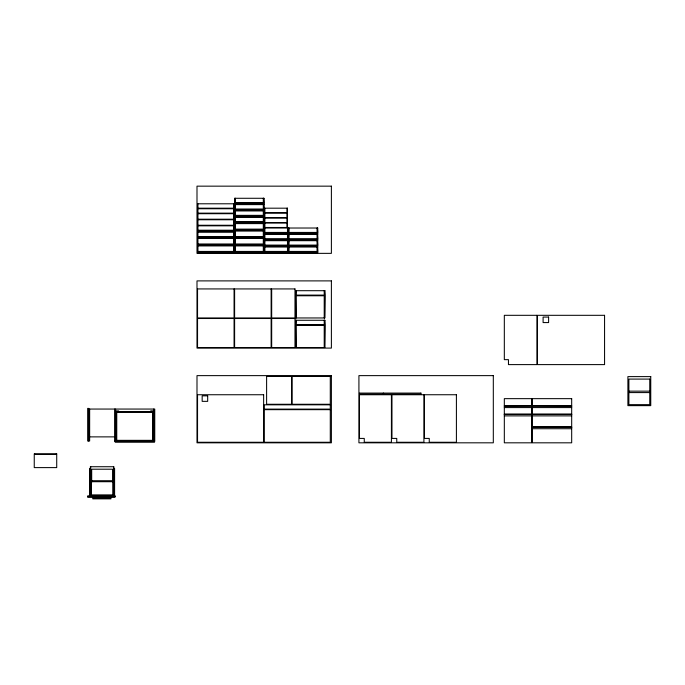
<?xml version="1.0" encoding="UTF-8"?>
<svg xmlns="http://www.w3.org/2000/svg" width="685" height="685" viewBox="0 0 685 685"><rect width="100%" height="100%" fill="white"/><g stroke="black" fill="none" stroke-linecap="round" stroke-linejoin="round"><path stroke-width="1.03" d="M234.612 202.683L234.946 198.282M263.965 202.683L263.639 198.282M234.612 203.342L234.946 204.061M263.965 203.342L263.639 204.061M234.612 209.019L234.946 204.609M263.965 209.019L263.639 204.609M234.612 209.678L234.946 210.398M263.965 209.678L263.639 210.398M234.612 215.355L234.946 210.946M263.965 215.355L263.639 210.946M234.612 216.015L234.946 216.725M263.965 216.015L263.639 216.725M234.612 221.683L234.946 217.282M263.965 221.683L263.639 217.282M234.612 222.351L234.946 223.062M263.965 222.351L263.639 223.062M234.612 229.124L234.946 223.61M263.965 229.124L263.639 223.61M234.612 229.783L234.946 230.502M263.965 229.783L263.639 230.502M288.368 232.429L288.702 228.019M317.72 232.429L317.395 228.019M288.368 233.088L288.702 233.799M317.72 233.088L317.395 233.799M234.612 236.556L234.946 231.05M263.965 236.556L263.639 231.05M234.612 237.215L234.946 237.935M263.965 237.215L263.639 237.935M288.368 238.757L288.702 234.356M317.72 238.757L317.395 234.356M288.368 239.425L288.702 240.135M317.72 239.425L317.395 240.135M234.612 243.988L234.946 238.483M263.965 243.988L263.639 238.483M234.612 244.656L234.946 245.367M263.965 244.656L263.639 245.367M288.368 245.093L288.702 240.683M317.72 245.093L317.395 240.683M288.368 245.752L288.702 246.472M317.72 245.752L317.395 246.472M234.612 251.429L234.946 245.924M263.965 251.429L263.639 245.924M288.368 251.429L288.702 247.02M317.72 251.429L317.395 247.02M234.612 252.089L234.946 252.808M263.965 252.089L263.639 252.808M288.368 252.089L288.702 252.808M317.72 252.089L317.395 252.808M295.526 295.107L295.86 290.697M324.887 295.107L324.553 290.697M295.526 295.766L295.86 317.96M324.887 295.766L324.553 317.96M295.526 324.681L295.86 320.272M324.887 324.681L324.553 320.272M295.526 325.341L295.86 347.535M324.887 325.341L324.553 347.535M628.881 391.152L649.757 391.152M628.881 392.582L649.757 392.582M504.323 405.811L531.697 405.811M532.245 405.811L571.684 405.811M504.323 406.196L531.697 406.085M532.245 406.085L571.684 406.196M504.323 407.575L531.697 407.575M532.245 407.575L571.684 407.575M88.656 409.056L154.75 409.056L154.75 441.003L114.6 441.003L114.6 409.056M150.674 410.88L153.757 410.88M115.594 410.931L118.676 410.931M116.416 412.31L152.935 412.31M504.323 414.125L531.697 414.125M532.245 414.125L571.684 414.125M504.323 414.399L531.697 414.399M532.245 414.399L571.684 414.399M504.323 414.511L531.697 414.511M532.245 414.511L571.684 414.511M504.323 415.889L531.697 415.889M532.245 415.889L571.684 415.889M532.245 426.96L571.684 426.96M532.245 427.234L571.684 427.234M532.245 427.346L571.684 427.346M532.245 428.724L571.684 428.724M89.649 436.876L114.6 436.876M116.416 440.344L152.935 440.344M115.148 441.722L154.587 441.722M90.369 468.549L89.649 468.549L89.649 496.086M113.881 468.549L114.6 468.549L114.6 496.086M91.687 480.716L112.563 480.716M91.328 494.981L112.922 494.981M113.556 495.426L90.891 495.426L90.891 481.709L113.359 481.709L113.359 495.426M87.663 496.248L115.037 496.248M87.663 496.796L115.037 496.796M324.219 290.697L324.219 295.107L296.185 295.107L296.185 290.697M324.219 317.96L324.219 295.766L296.185 295.766L296.185 317.96M324.219 320.272L324.219 324.681L296.185 324.681L296.185 320.272M324.219 347.535L324.219 325.341L296.185 325.341L296.185 347.535M317.061 228.019L317.061 232.429L289.027 232.429L289.027 228.019M317.061 233.799L317.061 233.088L289.027 233.088L289.027 233.799M317.061 234.356L317.061 238.757L289.027 238.757L289.027 234.356M317.061 240.135L317.061 239.425L289.027 239.425L289.027 240.135M317.061 240.683L317.061 245.093L289.027 245.093L289.027 240.683M317.061 246.472L317.061 245.752L289.027 245.752L289.027 246.472M317.061 247.02L317.061 251.429L289.027 251.429L289.027 247.02M317.061 252.808L317.061 252.089L289.027 252.089L289.027 252.808M287.486 228.019L287.486 233.799M287.486 234.356L287.486 240.135M287.486 240.683L287.486 246.472M287.486 247.02L287.486 252.808M287.049 208.189L287.049 212.598M287.049 213.146L287.049 217.556M287.049 218.104L287.049 222.514M287.049 223.062L287.049 227.471M264.847 208.189L264.847 212.598M264.847 213.146L264.847 217.556M264.847 218.104L264.847 222.514M264.847 223.062L264.847 227.471M264.847 228.019L264.847 233.799M264.847 234.356L264.847 240.135M264.847 240.683L264.847 246.472M264.847 247.02L264.847 252.808M263.305 198.282L263.305 202.683L235.272 202.683L235.272 198.282M263.305 204.061L263.305 203.342L235.272 203.342L235.272 204.061M263.305 204.609L263.305 209.019L235.272 209.019L235.272 204.609M263.305 210.398L263.305 209.678L235.272 209.678L235.272 210.398M263.305 210.946L263.305 215.355L235.272 215.355L235.272 210.946M263.305 216.725L263.305 216.015L235.272 216.015L235.272 216.725M263.305 217.282L263.305 221.683L235.272 221.683L235.272 217.282M263.305 223.062L263.305 222.351L235.272 222.351L235.272 223.062M263.305 223.61L263.305 229.124L235.272 229.124L235.272 223.61M263.305 230.502L263.305 229.783L235.272 229.783L235.272 230.502M263.305 231.05L263.305 236.556L235.272 236.556L235.272 231.05M263.305 237.935L263.305 237.215L235.272 237.215L235.272 237.935M263.305 238.483L263.305 243.988L235.272 243.988L235.272 238.483M263.305 245.367L263.305 244.656L235.272 244.656L235.272 245.367M263.305 245.924L263.305 251.429L235.272 251.429L235.272 245.924M263.305 252.808L263.305 252.089L235.272 252.089L235.272 252.808M233.731 203.787L233.731 208.189M233.731 208.745L233.731 213.146M233.731 213.703L233.731 219.209M233.731 219.757L233.731 225.262M233.731 225.819L233.731 231.599M233.731 232.147L233.731 237.935M233.731 238.483L233.731 245.367M233.731 245.924L233.731 252.808M197.879 203.787L197.879 208.189M197.879 208.745L197.879 213.146M197.879 213.703L197.879 219.209M197.879 219.757L197.879 225.262M197.879 225.819L197.879 231.599M197.879 232.147L197.879 237.935M197.879 238.483L197.879 245.367M197.879 245.924L197.879 252.808M154.587 441.003L154.587 441.996L115.148 441.996L115.148 441.003M153.757 409.056L153.757 441.003M153.26 441.003L153.26 411.651L116.082 411.651L116.082 441.003M152.935 411.651L152.935 440.669L116.416 440.669L116.416 411.651M152.601 412.31L152.601 440.344M116.75 412.31L116.75 440.344M115.594 409.056L115.594 441.003M113.881 496.086L113.881 466.725L90.369 466.725L90.369 496.086M113.556 466.725L113.556 495.752L90.694 495.752L90.694 466.725M112.922 481.709L112.922 495.426M112.563 482.154L112.563 469.208L91.687 469.208L91.687 482.154M110.936 497.079L110.936 498.843L92.758 498.843L92.758 497.079M110.216 497.079L110.216 498.123L93.477 498.123L93.477 497.079M91.328 481.709L91.328 495.426M89.649 409.056L89.649 441.003L87.663 441.003L87.663 408.397L88.656 408.397L88.656 441.003M56.281 453.89L56.281 454.335L34.687 454.335L34.687 453.89M331.386 186.157L196.997 186.157L196.997 253.356L331.386 253.356L331.386 186.157M263.965 198.282L234.612 198.282L234.612 204.061L263.965 204.061L263.965 198.282M234.065 203.787L197.545 203.787L197.545 208.189L234.065 208.189L234.065 203.787M263.965 204.609L234.612 204.609L234.612 210.398L263.965 210.398L263.965 204.609M287.375 208.189L264.521 208.189L264.521 212.598L287.375 212.598L287.375 208.189M234.065 208.745L197.545 208.745L197.545 213.146L234.065 213.146L234.065 208.745M263.965 210.946L234.612 210.946L234.612 216.725L263.965 216.725L263.965 210.946M287.375 213.146L264.521 213.146L264.521 217.556L287.375 217.556L287.375 213.146M234.065 213.703L197.545 213.703L197.545 219.209L234.065 219.209L234.065 213.703M263.965 217.282L234.612 217.282L234.612 223.062L263.965 223.062L263.965 217.282M287.375 218.104L264.521 218.104L264.521 222.514L287.375 222.514L287.375 218.104M234.065 219.757L197.545 219.757L197.545 225.262L234.065 225.262L234.065 219.757M287.375 223.062L264.521 223.062L264.521 227.471L287.375 227.471L287.375 223.062M263.965 223.61L234.612 223.61L234.612 230.502L263.965 230.502L263.965 223.61M234.065 225.819L197.545 225.819L197.545 230.22L234.065 230.22L234.065 225.819M287.82 228.019L264.521 228.019L264.521 232.429L287.82 232.429L287.82 228.019M317.72 228.019L288.368 228.019L288.368 233.799L317.72 233.799L317.72 228.019M234.065 230.888L197.545 230.888L197.545 231.599L234.065 231.599L234.065 230.888M263.965 231.05L234.612 231.05L234.612 237.935L263.965 237.935L263.965 231.05M234.065 232.147L197.545 232.147L197.545 236.556L234.065 236.556L234.065 232.147M287.82 233.088L264.521 233.088L264.521 233.799L287.82 233.799L287.82 233.088M287.82 234.356L264.521 234.356L264.521 238.757L287.82 238.757L287.82 234.356M317.72 234.356L288.368 234.356L288.368 240.135L317.72 240.135L317.72 234.356M234.065 237.215L197.545 237.215L197.545 237.935L234.065 237.935L234.065 237.215M234.065 238.483L197.545 238.483L197.545 243.988L234.065 243.988L234.065 238.483M263.965 238.483L234.612 238.483L234.612 245.367L263.965 245.367L263.965 238.483M287.82 239.425L264.521 239.425L264.521 240.135L287.82 240.135L287.82 239.425M287.82 240.683L264.521 240.683L264.521 245.093L287.82 245.093L287.82 240.683M317.72 240.683L288.368 240.683L288.368 246.472L317.72 246.472L317.72 240.683M234.065 244.656L197.545 244.656L197.545 245.367L234.065 245.367L234.065 244.656M287.82 245.752L264.521 245.752L264.521 246.472L287.82 246.472L287.82 245.752M234.065 245.924L197.545 245.924L197.545 251.429L234.065 251.429L234.065 245.924M263.965 245.924L234.612 245.924L234.612 252.808L263.965 252.808L263.965 245.924M287.82 247.02L264.521 247.02L264.521 251.429L287.82 251.429L287.82 247.02M317.72 247.02L288.368 247.02L288.368 252.808L317.72 252.808L317.72 247.02M234.065 252.089L197.545 252.089L197.545 252.808L234.065 252.808L234.065 252.089M287.82 252.089L264.521 252.089L264.521 252.808L287.82 252.808L287.82 252.089M331.386 280.893L196.997 280.893L196.997 348.091L331.386 348.091L331.386 280.893M234.065 288.933L197.545 288.933L197.545 317.96L234.065 317.96L234.065 288.933M271.132 288.933L234.612 288.933L234.612 317.96L271.132 317.96L271.132 288.933M294.978 288.933L271.68 288.933L271.68 317.96L294.978 317.96L294.978 288.933M324.887 290.697L295.526 290.697L295.526 317.96L324.887 317.96L324.887 290.697M536.929 315.314L504.323 315.314L504.323 359.651L508.458 359.651L508.458 364.608L536.929 364.608L536.929 315.314M604.564 315.314L537.485 315.314L537.485 364.608L604.564 364.608L604.564 315.314M548.608 317.069L543.102 317.069L543.102 322.575L548.608 322.575L548.608 317.069M234.065 318.508L197.545 318.508L197.545 347.535L234.065 347.535L234.065 318.508M271.132 318.508L234.612 318.508L234.612 347.535L271.132 347.535L271.132 318.508M294.978 318.508L271.68 318.508L271.68 347.535L294.978 347.535L294.978 318.508M324.887 320.272L295.526 320.272L295.526 347.535L324.887 347.535L324.887 320.272M331.386 375.628L196.997 375.628L196.997 442.818L331.386 442.818L331.386 375.628M493.311 375.628L358.923 375.628L358.923 442.818L493.311 442.818L493.311 375.628M291.562 376.45L266.611 376.45L266.611 404.27L291.562 404.27L291.562 376.45M330.281 376.45L292.11 376.45L292.11 404.27L330.281 404.27L330.281 376.45M650.75 376.613L627.897 376.613L627.897 405.64L650.75 405.64L650.75 376.613M649.757 379.088L628.881 379.088L628.881 404.647L649.757 404.647L649.757 379.088M383.317 393.087L359.471 393.087L359.471 394.192L383.317 394.192L383.317 393.087M420.941 393.087L383.874 393.087L383.874 394.192L420.941 394.192L420.941 393.087M263.639 394.74L197.545 394.74L197.545 442.27L263.639 442.27L263.639 394.74M391.418 394.74L359.471 394.74L359.471 438.417L364.266 438.417L364.266 442.27L391.418 442.27L391.418 394.74M423.912 394.74L391.966 394.74L391.966 438.417L396.761 438.417L396.761 442.27L423.912 442.27L423.912 394.74M456.407 394.74L424.46 394.74L424.46 438.417L429.255 438.417L429.255 442.27L456.407 442.27L456.407 394.74M207.683 395.836L202.169 395.836L202.169 401.35L207.683 401.35L207.683 395.836M531.697 398.653L504.323 398.653L504.323 442.818L531.697 442.818L531.697 398.653M571.684 398.653L532.245 398.653L532.245 442.818L571.684 442.818L571.684 398.653M330.281 404.818L264.187 404.818L264.187 409.116L330.281 409.116L330.281 404.818M330.281 409.664L264.187 409.664L264.187 442.27L330.281 442.27L330.281 409.664M56.718 453.89L34.25 453.89L34.25 467.607L56.718 467.607L56.718 453.89M115.037 496.077L87.663 496.077L87.663 497.07L115.037 497.07L115.037 496.077"/></g></svg>
